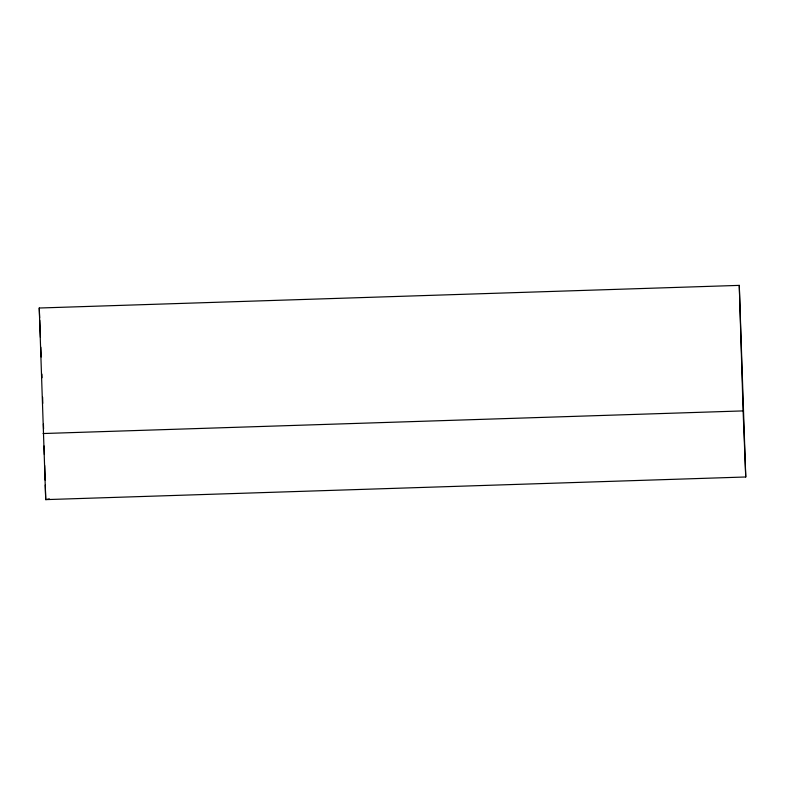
<?xml version="1.0" encoding="UTF-8"?>
<svg xmlns="http://www.w3.org/2000/svg" width="785" height="785" viewBox="0 0 785 785"><rect width="100%" height="100%" fill="white"/><g stroke="black" fill="none" stroke-linecap="round" stroke-linejoin="round"><path stroke-width="1.18" d="M49.318 498.858L45.726 499.623L39.25 308.014L739.274 285.377L745.75 476.986L45.726 499.623L45.275 484.993M43.067 433.536L743.101 410.908L745.75 476.986M39.25 308.014L39.642 317.807M39.741 320.251L40.428 337.383M40.82 347.176L41.212 356.959M739.274 285.377L743.101 410.908M41.899 374.092L42.017 377.752M42.606 397.249L42.792 403.343M43.42 424.057L43.567 428.934M44.088 445.998L44.352 454.525M44.686 465.495L45.128 480.116"/></g></svg>
